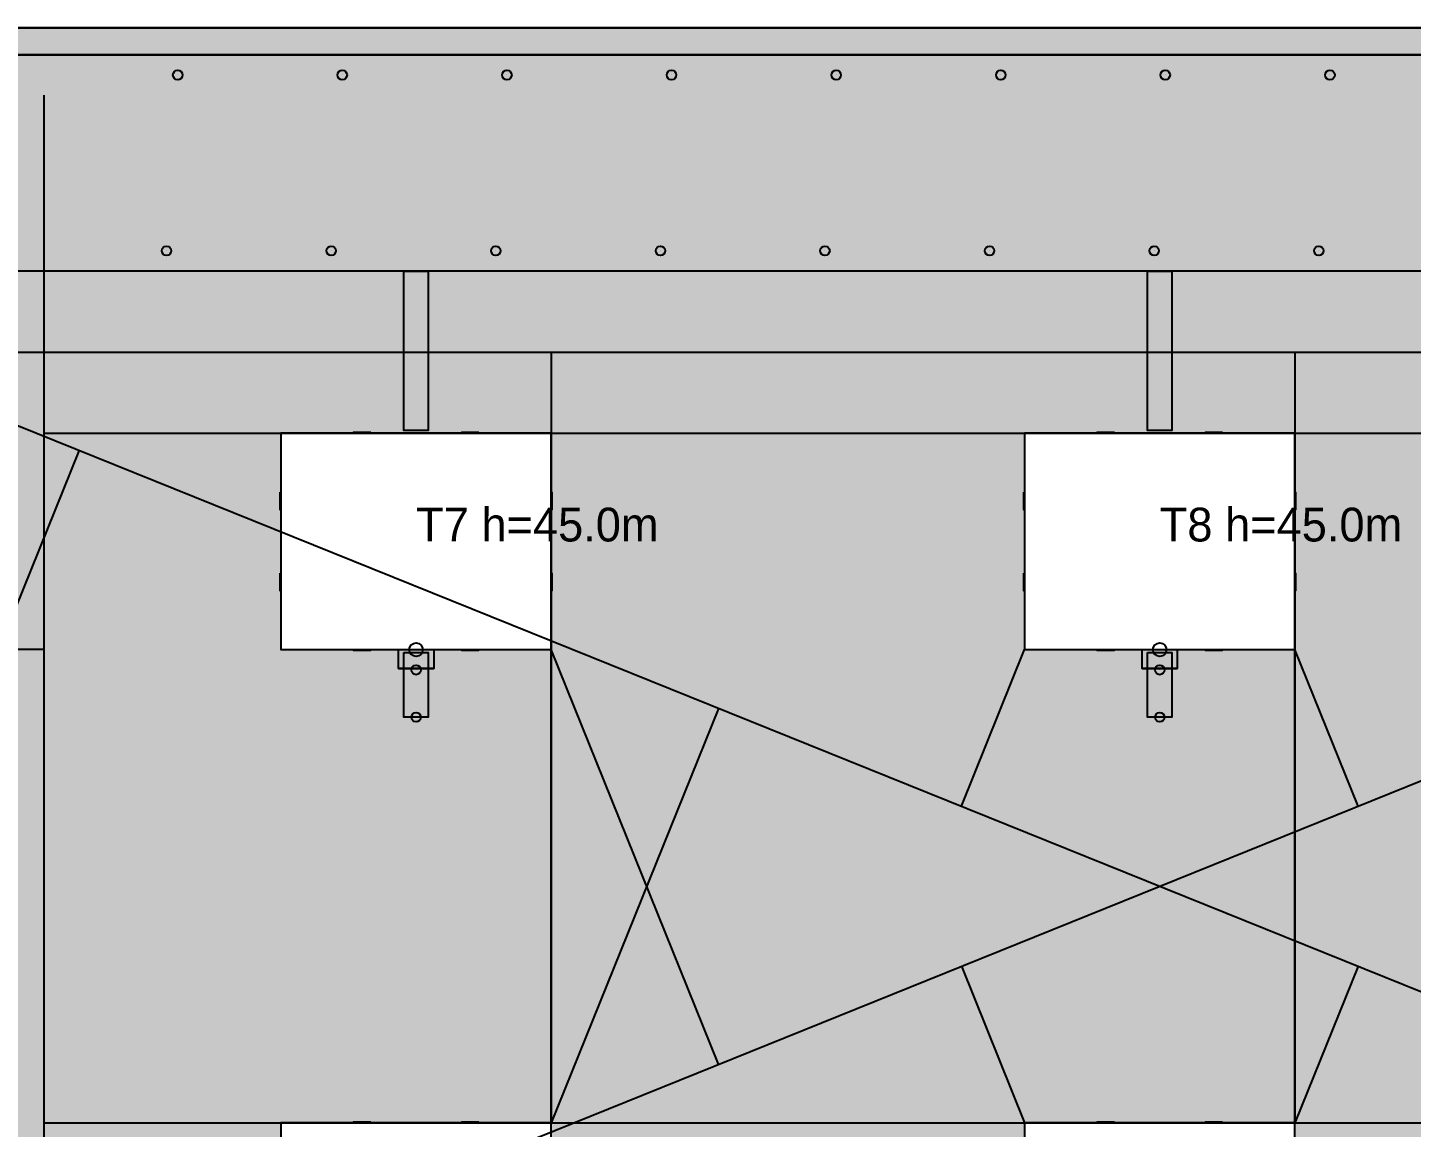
# Model space of a CAD drawing. Header units: metres. Extents: x 10 to 310, y 10 to 137.
# Drawn here: x 76.3 to 178.6, y 55.7 to 137 of the extents above; entities that cross this region are included whole.
import ezdxf

# ---------------------------------------------------------------- set-up
doc = ezdxf.new("R2010")
doc.units = ezdxf.units.M
for name, color, linetype in [('BUILDING_FOOTPRINT', 1, 'Continuous'), ('CANOPIES', 132, 'Continuous'), ('ENTRANCES', 132, 'Continuous'), ('GAS_PIPE', 2, 'Continuous'), ('GRASS', 84, 'Continuous'), ('HEATING_T1', 1, 'Continuous'), ('LABELS', 7, 'Continuous'), ('LAMPS', 2, 'Continuous'), ('PARKING', 253, 'Continuous'), ('PARKING_MARKINGS', 7, 'Continuous'), ('PATHS', 9, 'Continuous'), ('POWER_CABLE', 253, 'Continuous'), ('SEWER_K1', 30, 'Continuous'), ('TERRITORY_BOUNDARY', 8, 'Continuous'), ('WATER_SUPPLY_B1', 5, 'Continuous'), ('WINDOWS', 150, 'Continuous')]:
    doc.layers.add(name, color=color, linetype=linetype)

msp = doc.modelspace()

# ---------------------------------------------------------------- hatches: boundary and pattern name
at = {"layer": 'GRASS'}
h = msp.add_hatch(color=84, dxfattribs=at)
h.paths.add_polyline_path([(10, 10), (10, 137), (310, 137), (310, 10), (10, 10)])
h.paths.add_polyline_path([(64.1, 47.1), (64.1, 28), (25, 28), (25, 12), (295, 12), (295, 28), (255.9, 28), (255.9, 47.1), (259.8, 47.1), (259.8, 48.9), (254.1, 48.9), (254.1, 28), (200.9, 28), (200.9, 47.1), (204.8, 47.1), (204.8, 48.9), (199.1, 48.9), (199.1, 28), (145.9, 28), (145.9, 47.1), (149.8, 47.1), (149.8, 48.9), (144.1, 48.9), (144.1, 28), (90.9, 28), (90.9, 47.1), (94.8, 47.1), (94.8, 48.9), (89.1, 48.9), (89.1, 28), (65.9, 28), (65.9, 48.9), (60.2, 48.9), (60.2, 47.1), (64.1, 47.1)], flags=16)
h.paths.add_polyline_path([(60, 56), (40, 56), (40, 40), (60, 40), (60, 56)], flags=16)
h.paths.add_polyline_path([(115, 56), (95, 56), (95, 40), (115, 40), (115, 56)], flags=16)
h.paths.add_polyline_path([(49.1, 86), (50.9, 86), (50.9, 90.8), (49.1, 90.8), (49.1, 86)], flags=16)
h.paths.add_polyline_path([(104.1, 90.8), (104.1, 86), (105.9, 86), (105.9, 90.8), (104.1, 90.8)], flags=16)
h.paths.add_polyline_path([(60, 107), (40, 107), (40, 91), (60, 91), (60, 107)], flags=16)
h.paths.add_polyline_path([(115, 107), (95, 107), (95, 91), (115, 91), (115, 107)], flags=16)
h.paths.add_polyline_path([(170, 107), (150, 107), (150, 91), (170, 91), (170, 107)], flags=16)
h.paths.add_polyline_path([(50.9, 119), (104.1, 119), (104.1, 107.2), (105.9, 107.2), (105.9, 119), (159.1, 119), (159.1, 107.2), (160.9, 107.2), (160.9, 119), (214.1, 119), (214.1, 107.2), (215.9, 107.2), (215.9, 119), (269.1, 119), (269.1, 107.2), (270.9, 107.2), (270.9, 119), (295, 119), (295, 135), (25, 135), (25, 119), (49.1, 119), (49.1, 107.2), (50.9, 107.2), (50.9, 119)], flags=16)
h.paths.add_polyline_path([(170, 56), (150, 56), (150, 40), (170, 40), (170, 56)], flags=16)
h.paths.add_polyline_path([(225, 40), (225, 56), (205, 56), (205, 40), (225, 40)], flags=16)
h.paths.add_polyline_path([(280, 40), (280, 56), (260, 56), (260, 40), (280, 40)], flags=16)
h.paths.add_polyline_path([(159.1, 90.8), (159.1, 86), (160.9, 86), (160.9, 90.8), (159.1, 90.8)], flags=16)
h.paths.add_polyline_path([(214.1, 86), (215.9, 86), (215.9, 90.8), (214.1, 90.8), (214.1, 86)], flags=16)
h.paths.add_polyline_path([(269.1, 90.8), (269.1, 86), (270.9, 86), (270.9, 90.8), (269.1, 90.8)], flags=16)
h.paths.add_polyline_path([(225, 91), (225, 107), (205, 107), (205, 91), (225, 91)], flags=16)
h.paths.add_polyline_path([(280, 91), (280, 107), (260, 107), (260, 91), (280, 91)], flags=16)
at = {"layer": 'PARKING'}
msp.add_hatch(color=253, dxfattribs=at).paths.add_polyline_path([(25, 119), (25, 135), (295, 135), (295, 119), (25, 119)])
at = {"layer": 'PATHS'}
for points in [[(104.1, 119), (105.9, 119), (105.9, 107.2), (104.1, 107.2), (104.1, 119)], [(159.1, 119), (160.9, 119), (160.9, 107.2), (159.1, 107.2), (159.1, 119)], [(104.1, 90.8), (105.9, 90.8), (105.9, 86), (104.1, 86), (104.1, 90.8)], [(159.1, 90.8), (160.9, 90.8), (160.9, 86), (159.1, 86), (159.1, 90.8)]]:
    msp.add_hatch(color=9, dxfattribs=at).paths.add_polyline_path(points)

# ---------------------------------------------------------------- linework, layer by layer
at = {"layer": 'BUILDING_FOOTPRINT'}
for points in [[(115, 91), (115, 107), (95, 107), (95, 91), (115, 91)], [(170, 91), (170, 107), (150, 107), (150, 91), (170, 91)], [(115, 40), (115, 56), (95, 56), (95, 40), (115, 40)], [(170, 40), (170, 56), (150, 56), (150, 40), (170, 40)]]:
    msp.add_lwpolyline(points, close=True, dxfattribs=at)
at = {"layer": 'CANOPIES'}
for points in [[(103.7, 91, 2.7), (106.3, 91, 2.7), (106.3, 89.6, 2.7), (103.7, 89.6, 2.7)], [(158.7, 91, 2.7), (161.3, 91, 2.7), (161.3, 89.6, 2.7), (158.7, 89.6, 2.7)], [(106.3, 89.6, 2.7), (103.7, 89.6, 2.7), (103.7, 89.6, 2.45), (106.3, 89.6, 2.45)], [(161.3, 89.6, 2.7), (158.7, 89.6, 2.7), (158.7, 89.6, 2.45), (161.3, 89.6, 2.45)]]:
    msp.add_3dface(points, dxfattribs=at)
at = {"layer": 'ENTRANCES'}
for centre in [(105, 91, 0.05), (160, 91, 0.05)]:
    msp.add_circle(centre, 0.5, dxfattribs=at)
at = {"layer": 'GAS_PIPE', "color": 2}
msp.add_line((77.5, 15, 0.6), (77.5, 132, 0.6), dxfattribs=at)
for points in [[(77.5, 107, 0.6), (95, 107, 0.6), (95, 107, 44)], [(77.5, 107, 0.6), (150, 107, 0.6), (150, 107, 44)], [(77.5, 107, 0.6), (205, 107, 0.6), (205, 107, 44)], [(77.5, 107, 0.6), (260, 107, 0.6), (260, 107, 44)], [(77.5, 91, 0.6), (60, 91, 0.6), (60, 91, 44)], [(77.5, 56, 0.6), (95, 56, 0.6), (95, 56, 44)], [(77.5, 56, 0.6), (150, 56, 0.6), (150, 56, 44)], [(77.5, 56, 0.6), (205, 56, 0.6), (205, 56, 44)], [(77.5, 56, 0.6), (260, 56, 0.6), (260, 56, 44)]]:
    msp.add_polyline3d(points, dxfattribs=at)
at = {"layer": 'GRASS'}
msp.add_lwpolyline([(10, 10), (10, 137), (310, 137), (310, 10), (10, 10)], close=True, dxfattribs=at)
at = {"layer": 'HEATING_T1', "color": 1}
msp.add_line((15, 15, -1.3), (305, 132, -1.3), dxfattribs=at)
for points in [[(127.37, 60.34, -1.3), (115, 91, -1.3), (115, 91, -0.3)], [(174.67, 79.42, -1.3), (170, 91, -1.3), (170, 91, -0.3)], [(145.33, 67.58, -1.3), (150, 56, -1.3), (150, 56, -0.3)]]:
    msp.add_polyline3d(points, dxfattribs=at)
at = {"layer": 'LAMPS'}
for p, q in [((87.37, 133.5), (87.37, 133.5, 4)), ((99.54, 133.5), (99.54, 133.5, 4)), ((111.72, 133.5), (111.72, 133.5, 4)), ((123.89, 133.5), (123.89, 133.5, 4)), ((136.07, 133.5), (136.07, 133.5, 4)), ((148.24, 133.5), (148.24, 133.5, 4)), ((160.41, 133.5), (160.41, 133.5, 4)), ((172.59, 133.5), (172.59, 133.5, 4)), ((86.54, 120.5), (86.54, 120.5, 4)), ((98.72, 120.5), (98.72, 120.5, 4)), ((110.89, 120.5), (110.89, 120.5, 4)), ((123.07, 120.5), (123.07, 120.5, 4)), ((135.24, 120.5), (135.24, 120.5, 4)), ((147.41, 120.5), (147.41, 120.5, 4)), ((159.59, 120.5), (159.59, 120.5, 4)), ((171.76, 120.5), (171.76, 120.5, 4)), ((105, 89.5), (105, 89.5, 4)), ((160, 89.5), (160, 89.5, 4)), ((105, 86), (105, 86, 4)), ((160, 86), (160, 86, 4))]:
    msp.add_line(p, q, dxfattribs=at)
for centre in [(87.37, 133.5, 4), (99.54, 133.5, 4), (111.72, 133.5, 4), (123.89, 133.5, 4), (136.07, 133.5, 4), (148.24, 133.5, 4), (160.41, 133.5, 4), (172.59, 133.5, 4), (86.54, 120.5, 4), (98.72, 120.5, 4), (110.89, 120.5, 4), (123.07, 120.5, 4), (135.24, 120.5, 4), (147.41, 120.5, 4), (159.59, 120.5, 4), (171.76, 120.5, 4), (105, 89.5, 4), (160, 89.5, 4), (105, 86, 4), (160, 86, 4)]:
    msp.add_circle(centre, 0.35, dxfattribs=at)
at = {"layer": 'PARKING'}
msp.add_lwpolyline([(25, 119), (25, 135), (295, 135), (295, 119), (25, 119)], close=True, dxfattribs=at)
at = {"layer": 'PARKING_MARKINGS'}
for p, q in [((77.5, 135), (72, 135)), ((80, 135), (74.5, 135)), ((82.5, 135), (77, 135)), ((85, 135), (79.5, 135)), ((87.5, 135), (82, 135)), ((90, 135), (84.5, 135)), ((92.5, 135), (87, 135)), ((95, 135), (89.5, 135)), ((97.5, 135), (92, 135)), ((100, 135), (94.5, 135)), ((102.5, 135), (97, 135)), ((105, 135), (99.5, 135)), ((107.5, 135), (102, 135)), ((110, 135), (104.5, 135)), ((112.5, 135), (107, 135)), ((115, 135), (109.5, 135)), ((117.5, 135), (112, 135)), ((120, 135), (114.5, 135)), ((122.5, 135), (117, 135)), ((125, 135), (119.5, 135)), ((127.5, 135), (122, 135)), ((130, 135), (124.5, 135)), ((132.5, 135), (127, 135)), ((135, 135), (129.5, 135)), ((137.5, 135), (132, 135)), ((140, 135), (134.5, 135)), ((142.5, 135), (137, 135)), ((145, 135), (139.5, 135)), ((147.5, 135), (142, 135)), ((150, 135), (144.5, 135)), ((152.5, 135), (147, 135)), ((155, 135), (149.5, 135)), ((157.5, 135), (152, 135)), ((160, 135), (154.5, 135)), ((162.5, 135), (157, 135)), ((165, 135), (159.5, 135)), ((167.5, 135), (162, 135)), ((170, 135), (164.5, 135)), ((172.5, 135), (167, 135)), ((175, 135), (169.5, 135)), ((177.5, 135), (172, 135)), ((180, 135), (174.5, 135)), ((182.5, 135), (177, 135))]:
    msp.add_line(p, q, dxfattribs=at)
at = {"layer": 'PATHS'}
for points in [[(104.1, 119), (105.9, 119), (105.9, 107.2), (104.1, 107.2), (104.1, 119)], [(159.1, 119), (160.9, 119), (160.9, 107.2), (159.1, 107.2), (159.1, 119)], [(104.1, 90.8), (105.9, 90.8), (105.9, 86), (104.1, 86), (104.1, 90.8)], [(159.1, 90.8), (160.9, 90.8), (160.9, 86), (159.1, 86), (159.1, 90.8)]]:
    msp.add_lwpolyline(points, close=True, dxfattribs=at)
at = {"layer": 'POWER_CABLE', "color": 253}
msp.add_line((15, 132, -0.7), (305, 15, -0.7), dxfattribs=at)
for points in [[(80.07, 105.75, -0.7), (60, 56, -0.7), (60, 56, -0.3)], [(115, 91.66, -0.7), (115, 91.66, -0.7), (115, 91.66, -0.3)], [(145.33, 79.42, -0.7), (150, 91, -0.7), (150, 91, -0.3)], [(127.37, 86.66, -0.7), (115, 56, -0.7), (115, 56, -0.3)], [(174.67, 67.58, -0.7), (170, 56, -0.7), (170, 56, -0.3)]]:
    msp.add_polyline3d(points, dxfattribs=at)
at = {"layer": 'SEWER_K1', "color": 30}
msp.add_line((10, 113, -2.2), (310, 113, -2.2), dxfattribs=at)
for points in [[(115, 113, -2.2), (115, 56, -2.2), (115, 56, -0.3)], [(115, 113, -2.2), (115, 107, -2.2), (115, 107, -0.3)], [(170, 113, -2.2), (170, 56, -2.2), (170, 56, -0.3)], [(170, 113, -2.2), (170, 107, -2.2), (170, 107, -0.3)]]:
    msp.add_polyline3d(points, dxfattribs=at)
at = {"layer": 'TERRITORY_BOUNDARY'}
msp.add_lwpolyline([(310, 10), (310, 137), (10, 137), (10, 10), (310, 10)], close=True, dxfattribs=at)
at = {"layer": 'WATER_SUPPLY_B1', "color": 5}
for points in [[(115, 34, -1.6), (115, 91, -1.6), (115, 91, -0.3)], [(170, 34, -1.6), (170, 91, -1.6), (170, 91, -0.3)]]:
    msp.add_polyline3d(points, dxfattribs=at)
at = {"layer": 'WINDOWS'}
for points in [[(101.65, 107.05, 1), (100.35, 107.05, 1), (100.35, 107.05, 2.4), (101.65, 107.05, 2.4)], [(101.65, 107.05, 4), (100.35, 107.05, 4), (100.35, 107.05, 5.4), (101.65, 107.05, 5.4)], [(101.65, 107.05, 7), (100.35, 107.05, 7), (100.35, 107.05, 8.4), (101.65, 107.05, 8.4)], [(101.65, 107.05, 10), (100.35, 107.05, 10), (100.35, 107.05, 11.4), (101.65, 107.05, 11.4)], [(101.65, 107.05, 13), (100.35, 107.05, 13), (100.35, 107.05, 14.4), (101.65, 107.05, 14.4)], [(101.65, 107.05, 16), (100.35, 107.05, 16), (100.35, 107.05, 17.4), (101.65, 107.05, 17.4)], [(101.65, 107.05, 19), (100.35, 107.05, 19), (100.35, 107.05, 20.4), (101.65, 107.05, 20.4)], [(101.65, 107.05, 22), (100.35, 107.05, 22), (100.35, 107.05, 23.4), (101.65, 107.05, 23.4)], [(101.65, 107.05, 25), (100.35, 107.05, 25), (100.35, 107.05, 26.4), (101.65, 107.05, 26.4)], [(101.65, 107.05, 28), (100.35, 107.05, 28), (100.35, 107.05, 29.4), (101.65, 107.05, 29.4)], [(101.65, 107.05, 31), (100.35, 107.05, 31), (100.35, 107.05, 32.4), (101.65, 107.05, 32.4)], [(101.65, 107.05, 34), (100.35, 107.05, 34), (100.35, 107.05, 35.4), (101.65, 107.05, 35.4)], [(101.65, 107.05, 37), (100.35, 107.05, 37), (100.35, 107.05, 38.4), (101.65, 107.05, 38.4)], [(101.65, 107.05, 40), (100.35, 107.05, 40), (100.35, 107.05, 41.4), (101.65, 107.05, 41.4)], [(101.65, 107.05, 43), (100.35, 107.05, 43), (100.35, 107.05, 44.4), (101.65, 107.05, 44.4)], [(109.65, 107.05, 1), (108.35, 107.05, 1), (108.35, 107.05, 2.4), (109.65, 107.05, 2.4)], [(109.65, 107.05, 4), (108.35, 107.05, 4), (108.35, 107.05, 5.4), (109.65, 107.05, 5.4)], [(109.65, 107.05, 7), (108.35, 107.05, 7), (108.35, 107.05, 8.4), (109.65, 107.05, 8.4)], [(109.65, 107.05, 10), (108.35, 107.05, 10), (108.35, 107.05, 11.4), (109.65, 107.05, 11.4)], [(109.65, 107.05, 13), (108.35, 107.05, 13), (108.35, 107.05, 14.4), (109.65, 107.05, 14.4)], [(109.65, 107.05, 16), (108.35, 107.05, 16), (108.35, 107.05, 17.4), (109.65, 107.05, 17.4)], [(109.65, 107.05, 19), (108.35, 107.05, 19), (108.35, 107.05, 20.4), (109.65, 107.05, 20.4)], [(109.65, 107.05, 22), (108.35, 107.05, 22), (108.35, 107.05, 23.4), (109.65, 107.05, 23.4)], [(109.65, 107.05, 25), (108.35, 107.05, 25), (108.35, 107.05, 26.4), (109.65, 107.05, 26.4)], [(109.65, 107.05, 28), (108.35, 107.05, 28), (108.35, 107.05, 29.4), (109.65, 107.05, 29.4)], [(109.65, 107.05, 31), (108.35, 107.05, 31), (108.35, 107.05, 32.4), (109.65, 107.05, 32.4)], [(109.65, 107.05, 34), (108.35, 107.05, 34), (108.35, 107.05, 35.4), (109.65, 107.05, 35.4)], [(109.65, 107.05, 37), (108.35, 107.05, 37), (108.35, 107.05, 38.4), (109.65, 107.05, 38.4)], [(109.65, 107.05, 40), (108.35, 107.05, 40), (108.35, 107.05, 41.4), (109.65, 107.05, 41.4)], [(109.65, 107.05, 43), (108.35, 107.05, 43), (108.35, 107.05, 44.4), (109.65, 107.05, 44.4)], [(156.65, 107.05, 1), (155.35, 107.05, 1), (155.35, 107.05, 2.4), (156.65, 107.05, 2.4)], [(156.65, 107.05, 4), (155.35, 107.05, 4), (155.35, 107.05, 5.4), (156.65, 107.05, 5.4)], [(156.65, 107.05, 7), (155.35, 107.05, 7), (155.35, 107.05, 8.4), (156.65, 107.05, 8.4)], [(156.65, 107.05, 10), (155.35, 107.05, 10), (155.35, 107.05, 11.4), (156.65, 107.05, 11.4)], [(156.65, 107.05, 13), (155.35, 107.05, 13), (155.35, 107.05, 14.4), (156.65, 107.05, 14.4)], [(156.65, 107.05, 16), (155.35, 107.05, 16), (155.35, 107.05, 17.4), (156.65, 107.05, 17.4)], [(156.65, 107.05, 19), (155.35, 107.05, 19), (155.35, 107.05, 20.4), (156.65, 107.05, 20.4)], [(156.65, 107.05, 22), (155.35, 107.05, 22), (155.35, 107.05, 23.4), (156.65, 107.05, 23.4)], [(156.65, 107.05, 25), (155.35, 107.05, 25), (155.35, 107.05, 26.4), (156.65, 107.05, 26.4)], [(156.65, 107.05, 28), (155.35, 107.05, 28), (155.35, 107.05, 29.4), (156.65, 107.05, 29.4)], [(156.65, 107.05, 31), (155.35, 107.05, 31), (155.35, 107.05, 32.4), (156.65, 107.05, 32.4)], [(156.65, 107.05, 34), (155.35, 107.05, 34), (155.35, 107.05, 35.4), (156.65, 107.05, 35.4)], [(156.65, 107.05, 37), (155.35, 107.05, 37), (155.35, 107.05, 38.4), (156.65, 107.05, 38.4)], [(156.65, 107.05, 40), (155.35, 107.05, 40), (155.35, 107.05, 41.4), (156.65, 107.05, 41.4)], [(156.65, 107.05, 43), (155.35, 107.05, 43), (155.35, 107.05, 44.4), (156.65, 107.05, 44.4)], [(164.65, 107.05, 1), (163.35, 107.05, 1), (163.35, 107.05, 2.4), (164.65, 107.05, 2.4)], [(164.65, 107.05, 4), (163.35, 107.05, 4), (163.35, 107.05, 5.4), (164.65, 107.05, 5.4)], [(164.65, 107.05, 7), (163.35, 107.05, 7), (163.35, 107.05, 8.4), (164.65, 107.05, 8.4)], [(164.65, 107.05, 10), (163.35, 107.05, 10), (163.35, 107.05, 11.4), (164.65, 107.05, 11.4)], [(164.65, 107.05, 13), (163.35, 107.05, 13), (163.35, 107.05, 14.4), (164.65, 107.05, 14.4)], [(164.65, 107.05, 16), (163.35, 107.05, 16), (163.35, 107.05, 17.4), (164.65, 107.05, 17.4)], [(164.65, 107.05, 19), (163.35, 107.05, 19), (163.35, 107.05, 20.4), (164.65, 107.05, 20.4)], [(164.65, 107.05, 22), (163.35, 107.05, 22), (163.35, 107.05, 23.4), (164.65, 107.05, 23.4)], [(164.65, 107.05, 25), (163.35, 107.05, 25), (163.35, 107.05, 26.4), (164.65, 107.05, 26.4)], [(164.65, 107.05, 28), (163.35, 107.05, 28), (163.35, 107.05, 29.4), (164.65, 107.05, 29.4)], [(164.65, 107.05, 31), (163.35, 107.05, 31), (163.35, 107.05, 32.4), (164.65, 107.05, 32.4)], [(164.65, 107.05, 34), (163.35, 107.05, 34), (163.35, 107.05, 35.4), (164.65, 107.05, 35.4)], [(164.65, 107.05, 37), (163.35, 107.05, 37), (163.35, 107.05, 38.4), (164.65, 107.05, 38.4)], [(164.65, 107.05, 40), (163.35, 107.05, 40), (163.35, 107.05, 41.4), (164.65, 107.05, 41.4)], [(164.65, 107.05, 43), (163.35, 107.05, 43), (163.35, 107.05, 44.4), (164.65, 107.05, 44.4)], [(94.95, 102.65, 1), (94.95, 101.35, 1), (94.95, 101.35, 2.4), (94.95, 102.65, 2.4)], [(94.95, 102.65, 4), (94.95, 101.35, 4), (94.95, 101.35, 5.4), (94.95, 102.65, 5.4)], [(94.95, 102.65, 7), (94.95, 101.35, 7), (94.95, 101.35, 8.4), (94.95, 102.65, 8.4)], [(94.95, 102.65, 10), (94.95, 101.35, 10), (94.95, 101.35, 11.4), (94.95, 102.65, 11.4)], [(94.95, 102.65, 13), (94.95, 101.35, 13), (94.95, 101.35, 14.4), (94.95, 102.65, 14.4)], [(94.95, 102.65, 16), (94.95, 101.35, 16), (94.95, 101.35, 17.4), (94.95, 102.65, 17.4)], [(94.95, 102.65, 19), (94.95, 101.35, 19), (94.95, 101.35, 20.4), (94.95, 102.65, 20.4)], [(94.95, 102.65, 22), (94.95, 101.35, 22), (94.95, 101.35, 23.4), (94.95, 102.65, 23.4)], [(94.95, 102.65, 25), (94.95, 101.35, 25), (94.95, 101.35, 26.4), (94.95, 102.65, 26.4)], [(94.95, 102.65, 28), (94.95, 101.35, 28), (94.95, 101.35, 29.4), (94.95, 102.65, 29.4)], [(94.95, 102.65, 31), (94.95, 101.35, 31), (94.95, 101.35, 32.4), (94.95, 102.65, 32.4)], [(94.95, 102.65, 34), (94.95, 101.35, 34), (94.95, 101.35, 35.4), (94.95, 102.65, 35.4)], [(94.95, 102.65, 37), (94.95, 101.35, 37), (94.95, 101.35, 38.4), (94.95, 102.65, 38.4)], [(94.95, 102.65, 40), (94.95, 101.35, 40), (94.95, 101.35, 41.4), (94.95, 102.65, 41.4)], [(94.95, 102.65, 43), (94.95, 101.35, 43), (94.95, 101.35, 44.4), (94.95, 102.65, 44.4)], [(115.05, 101.35, 1), (115.05, 102.65, 1), (115.05, 102.65, 2.4), (115.05, 101.35, 2.4)], [(115.05, 101.35, 4), (115.05, 102.65, 4), (115.05, 102.65, 5.4), (115.05, 101.35, 5.4)], [(115.05, 101.35, 7), (115.05, 102.65, 7), (115.05, 102.65, 8.4), (115.05, 101.35, 8.4)], [(115.05, 101.35, 10), (115.05, 102.65, 10), (115.05, 102.65, 11.4), (115.05, 101.35, 11.4)], [(115.05, 101.35, 13), (115.05, 102.65, 13), (115.05, 102.65, 14.4), (115.05, 101.35, 14.4)], [(115.05, 101.35, 16), (115.05, 102.65, 16), (115.05, 102.65, 17.4), (115.05, 101.35, 17.4)], [(115.05, 101.35, 19), (115.05, 102.65, 19), (115.05, 102.65, 20.4), (115.05, 101.35, 20.4)], [(115.05, 101.35, 22), (115.05, 102.65, 22), (115.05, 102.65, 23.4), (115.05, 101.35, 23.4)], [(115.05, 101.35, 25), (115.05, 102.65, 25), (115.05, 102.65, 26.4), (115.05, 101.35, 26.4)], [(115.05, 101.35, 28), (115.05, 102.65, 28), (115.05, 102.65, 29.4), (115.05, 101.35, 29.4)], [(115.05, 101.35, 31), (115.05, 102.65, 31), (115.05, 102.65, 32.4), (115.05, 101.35, 32.4)], [(115.05, 101.35, 34), (115.05, 102.65, 34), (115.05, 102.65, 35.4), (115.05, 101.35, 35.4)], [(115.05, 101.35, 37), (115.05, 102.65, 37), (115.05, 102.65, 38.4), (115.05, 101.35, 38.4)], [(115.05, 101.35, 40), (115.05, 102.65, 40), (115.05, 102.65, 41.4), (115.05, 101.35, 41.4)], [(115.05, 101.35, 43), (115.05, 102.65, 43), (115.05, 102.65, 44.4), (115.05, 101.35, 44.4)], [(149.95, 102.65, 1), (149.95, 101.35, 1), (149.95, 101.35, 2.4), (149.95, 102.65, 2.4)], [(149.95, 102.65, 4), (149.95, 101.35, 4), (149.95, 101.35, 5.4), (149.95, 102.65, 5.4)], [(149.95, 102.65, 7), (149.95, 101.35, 7), (149.95, 101.35, 8.4), (149.95, 102.65, 8.4)], [(149.95, 102.65, 10), (149.95, 101.35, 10), (149.95, 101.35, 11.4), (149.95, 102.65, 11.4)], [(149.95, 102.65, 13), (149.95, 101.35, 13), (149.95, 101.35, 14.4), (149.95, 102.65, 14.4)], [(149.95, 102.65, 16), (149.95, 101.35, 16), (149.95, 101.35, 17.4), (149.95, 102.65, 17.4)], [(149.95, 102.65, 19), (149.95, 101.35, 19), (149.95, 101.35, 20.4), (149.95, 102.65, 20.4)], [(149.95, 102.65, 22), (149.95, 101.35, 22), (149.95, 101.35, 23.4), (149.95, 102.65, 23.4)], [(149.95, 102.65, 25), (149.95, 101.35, 25), (149.95, 101.35, 26.4), (149.95, 102.65, 26.4)], [(149.95, 102.65, 28), (149.95, 101.35, 28), (149.95, 101.35, 29.4), (149.95, 102.65, 29.4)], [(149.95, 102.65, 31), (149.95, 101.35, 31), (149.95, 101.35, 32.4), (149.95, 102.65, 32.4)], [(149.95, 102.65, 34), (149.95, 101.35, 34), (149.95, 101.35, 35.4), (149.95, 102.65, 35.4)], [(149.95, 102.65, 37), (149.95, 101.35, 37), (149.95, 101.35, 38.4), (149.95, 102.65, 38.4)], [(149.95, 102.65, 40), (149.95, 101.35, 40), (149.95, 101.35, 41.4), (149.95, 102.65, 41.4)], [(149.95, 102.65, 43), (149.95, 101.35, 43), (149.95, 101.35, 44.4), (149.95, 102.65, 44.4)], [(170.05, 101.35, 1), (170.05, 102.65, 1), (170.05, 102.65, 2.4), (170.05, 101.35, 2.4)], [(170.05, 101.35, 4), (170.05, 102.65, 4), (170.05, 102.65, 5.4), (170.05, 101.35, 5.4)], [(170.05, 101.35, 7), (170.05, 102.65, 7), (170.05, 102.65, 8.4), (170.05, 101.35, 8.4)], [(170.05, 101.35, 10), (170.05, 102.65, 10), (170.05, 102.65, 11.4), (170.05, 101.35, 11.4)], [(170.05, 101.35, 13), (170.05, 102.65, 13), (170.05, 102.65, 14.4), (170.05, 101.35, 14.4)], [(170.05, 101.35, 16), (170.05, 102.65, 16), (170.05, 102.65, 17.4), (170.05, 101.35, 17.4)], [(170.05, 101.35, 19), (170.05, 102.65, 19), (170.05, 102.65, 20.4), (170.05, 101.35, 20.4)], [(170.05, 101.35, 22), (170.05, 102.65, 22), (170.05, 102.65, 23.4), (170.05, 101.35, 23.4)], [(170.05, 101.35, 25), (170.05, 102.65, 25), (170.05, 102.65, 26.4), (170.05, 101.35, 26.4)], [(170.05, 101.35, 28), (170.05, 102.65, 28), (170.05, 102.65, 29.4), (170.05, 101.35, 29.4)], [(170.05, 101.35, 31), (170.05, 102.65, 31), (170.05, 102.65, 32.4), (170.05, 101.35, 32.4)], [(170.05, 101.35, 34), (170.05, 102.65, 34), (170.05, 102.65, 35.4), (170.05, 101.35, 35.4)], [(170.05, 101.35, 37), (170.05, 102.65, 37), (170.05, 102.65, 38.4), (170.05, 101.35, 38.4)], [(170.05, 101.35, 40), (170.05, 102.65, 40), (170.05, 102.65, 41.4), (170.05, 101.35, 41.4)], [(170.05, 101.35, 43), (170.05, 102.65, 43), (170.05, 102.65, 44.4), (170.05, 101.35, 44.4)], [(94.95, 96.65, 1), (94.95, 95.35, 1), (94.95, 95.35, 2.4), (94.95, 96.65, 2.4)], [(94.95, 96.65, 4), (94.95, 95.35, 4), (94.95, 95.35, 5.4), (94.95, 96.65, 5.4)], [(94.95, 96.65, 7), (94.95, 95.35, 7), (94.95, 95.35, 8.4), (94.95, 96.65, 8.4)], [(94.95, 96.65, 10), (94.95, 95.35, 10), (94.95, 95.35, 11.4), (94.95, 96.65, 11.4)], [(94.95, 96.65, 13), (94.95, 95.35, 13), (94.95, 95.35, 14.4), (94.95, 96.65, 14.4)], [(94.95, 96.65, 16), (94.95, 95.35, 16), (94.95, 95.35, 17.4), (94.95, 96.65, 17.4)], [(94.95, 96.65, 19), (94.95, 95.35, 19), (94.95, 95.35, 20.4), (94.95, 96.65, 20.4)], [(94.95, 96.65, 22), (94.95, 95.35, 22), (94.95, 95.35, 23.4), (94.95, 96.65, 23.4)], [(94.95, 96.65, 25), (94.95, 95.35, 25), (94.95, 95.35, 26.4), (94.95, 96.65, 26.4)], [(94.95, 96.65, 28), (94.95, 95.35, 28), (94.95, 95.35, 29.4), (94.95, 96.65, 29.4)], [(94.95, 96.65, 31), (94.95, 95.35, 31), (94.95, 95.35, 32.4), (94.95, 96.65, 32.4)], [(94.95, 96.65, 34), (94.95, 95.35, 34), (94.95, 95.35, 35.4), (94.95, 96.65, 35.4)], [(94.95, 96.65, 37), (94.95, 95.35, 37), (94.95, 95.35, 38.4), (94.95, 96.65, 38.4)], [(94.95, 96.65, 40), (94.95, 95.35, 40), (94.95, 95.35, 41.4), (94.95, 96.65, 41.4)], [(94.95, 96.65, 43), (94.95, 95.35, 43), (94.95, 95.35, 44.4), (94.95, 96.65, 44.4)], [(115.05, 95.35, 1), (115.05, 96.65, 1), (115.05, 96.65, 2.4), (115.05, 95.35, 2.4)], [(115.05, 95.35, 4), (115.05, 96.65, 4), (115.05, 96.65, 5.4), (115.05, 95.35, 5.4)], [(115.05, 95.35, 7), (115.05, 96.65, 7), (115.05, 96.65, 8.4), (115.05, 95.35, 8.4)], [(115.05, 95.35, 10), (115.05, 96.65, 10), (115.05, 96.65, 11.4), (115.05, 95.35, 11.4)], [(115.05, 95.35, 13), (115.05, 96.65, 13), (115.05, 96.65, 14.4), (115.05, 95.35, 14.4)], [(115.05, 95.35, 16), (115.05, 96.65, 16), (115.05, 96.65, 17.4), (115.05, 95.35, 17.4)], [(115.05, 95.35, 19), (115.05, 96.65, 19), (115.05, 96.65, 20.4), (115.05, 95.35, 20.4)], [(115.05, 95.35, 22), (115.05, 96.65, 22), (115.05, 96.65, 23.4), (115.05, 95.35, 23.4)], [(115.05, 95.35, 25), (115.05, 96.65, 25), (115.05, 96.65, 26.4), (115.05, 95.35, 26.4)], [(115.05, 95.35, 28), (115.05, 96.65, 28), (115.05, 96.65, 29.4), (115.05, 95.35, 29.4)], [(115.05, 95.35, 31), (115.05, 96.65, 31), (115.05, 96.65, 32.4), (115.05, 95.35, 32.4)], [(115.05, 95.35, 34), (115.05, 96.65, 34), (115.05, 96.65, 35.4), (115.05, 95.35, 35.4)], [(115.05, 95.35, 37), (115.05, 96.65, 37), (115.05, 96.65, 38.4), (115.05, 95.35, 38.4)], [(115.05, 95.35, 40), (115.05, 96.65, 40), (115.05, 96.65, 41.4), (115.05, 95.35, 41.4)], [(115.05, 95.35, 43), (115.05, 96.65, 43), (115.05, 96.65, 44.4), (115.05, 95.35, 44.4)], [(149.95, 96.65, 1), (149.95, 95.35, 1), (149.95, 95.35, 2.4), (149.95, 96.65, 2.4)], [(149.95, 96.65, 4), (149.95, 95.35, 4), (149.95, 95.35, 5.4), (149.95, 96.65, 5.4)], [(149.95, 96.65, 7), (149.95, 95.35, 7), (149.95, 95.35, 8.4), (149.95, 96.65, 8.4)], [(149.95, 96.65, 10), (149.95, 95.35, 10), (149.95, 95.35, 11.4), (149.95, 96.65, 11.4)], [(149.95, 96.65, 13), (149.95, 95.35, 13), (149.95, 95.35, 14.4), (149.95, 96.65, 14.4)], [(149.95, 96.65, 16), (149.95, 95.35, 16), (149.95, 95.35, 17.4), (149.95, 96.65, 17.4)], [(149.95, 96.65, 19), (149.95, 95.35, 19), (149.95, 95.35, 20.4), (149.95, 96.65, 20.4)], [(149.95, 96.65, 22), (149.95, 95.35, 22), (149.95, 95.35, 23.4), (149.95, 96.65, 23.4)], [(149.95, 96.65, 25), (149.95, 95.35, 25), (149.95, 95.35, 26.4), (149.95, 96.65, 26.4)], [(149.95, 96.65, 28), (149.95, 95.35, 28), (149.95, 95.35, 29.4), (149.95, 96.65, 29.4)], [(149.95, 96.65, 31), (149.95, 95.35, 31), (149.95, 95.35, 32.4), (149.95, 96.65, 32.4)], [(149.95, 96.65, 34), (149.95, 95.35, 34), (149.95, 95.35, 35.4), (149.95, 96.65, 35.4)], [(149.95, 96.65, 37), (149.95, 95.35, 37), (149.95, 95.35, 38.4), (149.95, 96.65, 38.4)], [(149.95, 96.65, 40), (149.95, 95.35, 40), (149.95, 95.35, 41.4), (149.95, 96.65, 41.4)], [(149.95, 96.65, 43), (149.95, 95.35, 43), (149.95, 95.35, 44.4), (149.95, 96.65, 44.4)], [(170.05, 95.35, 1), (170.05, 96.65, 1), (170.05, 96.65, 2.4), (170.05, 95.35, 2.4)], [(170.05, 95.35, 4), (170.05, 96.65, 4), (170.05, 96.65, 5.4), (170.05, 95.35, 5.4)], [(170.05, 95.35, 7), (170.05, 96.65, 7), (170.05, 96.65, 8.4), (170.05, 95.35, 8.4)], [(170.05, 95.35, 10), (170.05, 96.65, 10), (170.05, 96.65, 11.4), (170.05, 95.35, 11.4)], [(170.05, 95.35, 13), (170.05, 96.65, 13), (170.05, 96.65, 14.4), (170.05, 95.35, 14.4)], [(170.05, 95.35, 16), (170.05, 96.65, 16), (170.05, 96.65, 17.4), (170.05, 95.35, 17.4)], [(170.05, 95.35, 19), (170.05, 96.65, 19), (170.05, 96.65, 20.4), (170.05, 95.35, 20.4)], [(170.05, 95.35, 22), (170.05, 96.65, 22), (170.05, 96.65, 23.4), (170.05, 95.35, 23.4)], [(170.05, 95.35, 25), (170.05, 96.65, 25), (170.05, 96.65, 26.4), (170.05, 95.35, 26.4)], [(170.05, 95.35, 28), (170.05, 96.65, 28), (170.05, 96.65, 29.4), (170.05, 95.35, 29.4)], [(170.05, 95.35, 31), (170.05, 96.65, 31), (170.05, 96.65, 32.4), (170.05, 95.35, 32.4)], [(170.05, 95.35, 34), (170.05, 96.65, 34), (170.05, 96.65, 35.4), (170.05, 95.35, 35.4)], [(170.05, 95.35, 37), (170.05, 96.65, 37), (170.05, 96.65, 38.4), (170.05, 95.35, 38.4)], [(170.05, 95.35, 40), (170.05, 96.65, 40), (170.05, 96.65, 41.4), (170.05, 95.35, 41.4)], [(170.05, 95.35, 43), (170.05, 96.65, 43), (170.05, 96.65, 44.4), (170.05, 95.35, 44.4)], [(100.35, 90.95, 1), (101.65, 90.95, 1), (101.65, 90.95, 2.4), (100.35, 90.95, 2.4)], [(100.35, 90.95, 4), (101.65, 90.95, 4), (101.65, 90.95, 5.4), (100.35, 90.95, 5.4)], [(100.35, 90.95, 7), (101.65, 90.95, 7), (101.65, 90.95, 8.4), (100.35, 90.95, 8.4)], [(100.35, 90.95, 10), (101.65, 90.95, 10), (101.65, 90.95, 11.4), (100.35, 90.95, 11.4)], [(100.35, 90.95, 13), (101.65, 90.95, 13), (101.65, 90.95, 14.4), (100.35, 90.95, 14.4)], [(100.35, 90.95, 16), (101.65, 90.95, 16), (101.65, 90.95, 17.4), (100.35, 90.95, 17.4)], [(100.35, 90.95, 19), (101.65, 90.95, 19), (101.65, 90.95, 20.4), (100.35, 90.95, 20.4)], [(100.35, 90.95, 22), (101.65, 90.95, 22), (101.65, 90.95, 23.4), (100.35, 90.95, 23.4)], [(100.35, 90.95, 25), (101.65, 90.95, 25), (101.65, 90.95, 26.4), (100.35, 90.95, 26.4)], [(100.35, 90.95, 28), (101.65, 90.95, 28), (101.65, 90.95, 29.4), (100.35, 90.95, 29.4)], [(100.35, 90.95, 31), (101.65, 90.95, 31), (101.65, 90.95, 32.4), (100.35, 90.95, 32.4)], [(100.35, 90.95, 34), (101.65, 90.95, 34), (101.65, 90.95, 35.4), (100.35, 90.95, 35.4)], [(100.35, 90.95, 37), (101.65, 90.95, 37), (101.65, 90.95, 38.4), (100.35, 90.95, 38.4)], [(100.35, 90.95, 40), (101.65, 90.95, 40), (101.65, 90.95, 41.4), (100.35, 90.95, 41.4)], [(100.35, 90.95, 43), (101.65, 90.95, 43), (101.65, 90.95, 44.4), (100.35, 90.95, 44.4)], [(108.35, 90.95, 1), (109.65, 90.95, 1), (109.65, 90.95, 2.4), (108.35, 90.95, 2.4)], [(108.35, 90.95, 4), (109.65, 90.95, 4), (109.65, 90.95, 5.4), (108.35, 90.95, 5.4)], [(108.35, 90.95, 7), (109.65, 90.95, 7), (109.65, 90.95, 8.4), (108.35, 90.95, 8.4)], [(108.35, 90.95, 10), (109.65, 90.95, 10), (109.65, 90.95, 11.4), (108.35, 90.95, 11.4)], [(108.35, 90.95, 13), (109.65, 90.95, 13), (109.65, 90.95, 14.4), (108.35, 90.95, 14.4)], [(108.35, 90.95, 16), (109.65, 90.95, 16), (109.65, 90.95, 17.4), (108.35, 90.95, 17.4)], [(108.35, 90.95, 19), (109.65, 90.95, 19), (109.65, 90.95, 20.4), (108.35, 90.95, 20.4)], [(108.35, 90.95, 22), (109.65, 90.95, 22), (109.65, 90.95, 23.4), (108.35, 90.95, 23.4)], [(108.35, 90.95, 25), (109.65, 90.95, 25), (109.65, 90.95, 26.4), (108.35, 90.95, 26.4)], [(108.35, 90.95, 28), (109.65, 90.95, 28), (109.65, 90.95, 29.4), (108.35, 90.95, 29.4)], [(108.35, 90.95, 31), (109.65, 90.95, 31), (109.65, 90.95, 32.4), (108.35, 90.95, 32.4)], [(108.35, 90.95, 34), (109.65, 90.95, 34), (109.65, 90.95, 35.4), (108.35, 90.95, 35.4)], [(108.35, 90.95, 37), (109.65, 90.95, 37), (109.65, 90.95, 38.4), (108.35, 90.95, 38.4)], [(108.35, 90.95, 40), (109.65, 90.95, 40), (109.65, 90.95, 41.4), (108.35, 90.95, 41.4)], [(108.35, 90.95, 43), (109.65, 90.95, 43), (109.65, 90.95, 44.4), (108.35, 90.95, 44.4)], [(155.35, 90.95, 1), (156.65, 90.95, 1), (156.65, 90.95, 2.4), (155.35, 90.95, 2.4)], [(155.35, 90.95, 4), (156.65, 90.95, 4), (156.65, 90.95, 5.4), (155.35, 90.95, 5.4)], [(155.35, 90.95, 7), (156.65, 90.95, 7), (156.65, 90.95, 8.4), (155.35, 90.95, 8.4)], [(155.35, 90.95, 10), (156.65, 90.95, 10), (156.65, 90.95, 11.4), (155.35, 90.95, 11.4)], [(155.35, 90.95, 13), (156.65, 90.95, 13), (156.65, 90.95, 14.4), (155.35, 90.95, 14.4)], [(155.35, 90.95, 16), (156.65, 90.95, 16), (156.65, 90.95, 17.4), (155.35, 90.95, 17.4)], [(155.35, 90.95, 19), (156.65, 90.95, 19), (156.65, 90.95, 20.4), (155.35, 90.95, 20.4)], [(155.35, 90.95, 22), (156.65, 90.95, 22), (156.65, 90.95, 23.4), (155.35, 90.95, 23.4)], [(155.35, 90.95, 25), (156.65, 90.95, 25), (156.65, 90.95, 26.4), (155.35, 90.95, 26.4)], [(155.35, 90.95, 28), (156.65, 90.95, 28), (156.65, 90.95, 29.4), (155.35, 90.95, 29.4)], [(155.35, 90.95, 31), (156.65, 90.95, 31), (156.65, 90.95, 32.4), (155.35, 90.95, 32.4)], [(155.35, 90.95, 34), (156.65, 90.95, 34), (156.65, 90.95, 35.4), (155.35, 90.95, 35.4)], [(155.35, 90.95, 37), (156.65, 90.95, 37), (156.65, 90.95, 38.4), (155.35, 90.95, 38.4)], [(155.35, 90.95, 40), (156.65, 90.95, 40), (156.65, 90.95, 41.4), (155.35, 90.95, 41.4)], [(155.35, 90.95, 43), (156.65, 90.95, 43), (156.65, 90.95, 44.4), (155.35, 90.95, 44.4)], [(163.35, 90.95, 1), (164.65, 90.95, 1), (164.65, 90.95, 2.4), (163.35, 90.95, 2.4)], [(163.35, 90.95, 4), (164.65, 90.95, 4), (164.65, 90.95, 5.4), (163.35, 90.95, 5.4)], [(163.35, 90.95, 7), (164.65, 90.95, 7), (164.65, 90.95, 8.4), (163.35, 90.95, 8.4)], [(163.35, 90.95, 10), (164.65, 90.95, 10), (164.65, 90.95, 11.4), (163.35, 90.95, 11.4)], [(163.35, 90.95, 13), (164.65, 90.95, 13), (164.65, 90.95, 14.4), (163.35, 90.95, 14.4)], [(163.35, 90.95, 16), (164.65, 90.95, 16), (164.65, 90.95, 17.4), (163.35, 90.95, 17.4)], [(163.35, 90.95, 19), (164.65, 90.95, 19), (164.65, 90.95, 20.4), (163.35, 90.95, 20.4)], [(163.35, 90.95, 22), (164.65, 90.95, 22), (164.65, 90.95, 23.4), (163.35, 90.95, 23.4)], [(163.35, 90.95, 25), (164.65, 90.95, 25), (164.65, 90.95, 26.4), (163.35, 90.95, 26.4)], [(163.35, 90.95, 28), (164.65, 90.95, 28), (164.65, 90.95, 29.4), (163.35, 90.95, 29.4)], [(163.35, 90.95, 31), (164.65, 90.95, 31), (164.65, 90.95, 32.4), (163.35, 90.95, 32.4)], [(163.35, 90.95, 34), (164.65, 90.95, 34), (164.65, 90.95, 35.4), (163.35, 90.95, 35.4)], [(163.35, 90.95, 37), (164.65, 90.95, 37), (164.65, 90.95, 38.4), (163.35, 90.95, 38.4)], [(163.35, 90.95, 40), (164.65, 90.95, 40), (164.65, 90.95, 41.4), (163.35, 90.95, 41.4)], [(163.35, 90.95, 43), (164.65, 90.95, 43), (164.65, 90.95, 44.4), (163.35, 90.95, 44.4)], [(101.65, 56.05, 1), (100.35, 56.05, 1), (100.35, 56.05, 2.4), (101.65, 56.05, 2.4)], [(101.65, 56.05, 4), (100.35, 56.05, 4), (100.35, 56.05, 5.4), (101.65, 56.05, 5.4)], [(101.65, 56.05, 7), (100.35, 56.05, 7), (100.35, 56.05, 8.4), (101.65, 56.05, 8.4)], [(101.65, 56.05, 10), (100.35, 56.05, 10), (100.35, 56.05, 11.4), (101.65, 56.05, 11.4)], [(101.65, 56.05, 13), (100.35, 56.05, 13), (100.35, 56.05, 14.4), (101.65, 56.05, 14.4)], [(101.65, 56.05, 16), (100.35, 56.05, 16), (100.35, 56.05, 17.4), (101.65, 56.05, 17.4)], [(101.65, 56.05, 19), (100.35, 56.05, 19), (100.35, 56.05, 20.4), (101.65, 56.05, 20.4)], [(101.65, 56.05, 22), (100.35, 56.05, 22), (100.35, 56.05, 23.4), (101.65, 56.05, 23.4)], [(101.65, 56.05, 25), (100.35, 56.05, 25), (100.35, 56.05, 26.4), (101.65, 56.05, 26.4)], [(101.65, 56.05, 28), (100.35, 56.05, 28), (100.35, 56.05, 29.4), (101.65, 56.05, 29.4)], [(101.65, 56.05, 31), (100.35, 56.05, 31), (100.35, 56.05, 32.4), (101.65, 56.05, 32.4)], [(101.65, 56.05, 34), (100.35, 56.05, 34), (100.35, 56.05, 35.4), (101.65, 56.05, 35.4)], [(101.65, 56.05, 37), (100.35, 56.05, 37), (100.35, 56.05, 38.4), (101.65, 56.05, 38.4)], [(101.65, 56.05, 40), (100.35, 56.05, 40), (100.35, 56.05, 41.4), (101.65, 56.05, 41.4)], [(101.65, 56.05, 43), (100.35, 56.05, 43), (100.35, 56.05, 44.4), (101.65, 56.05, 44.4)], [(109.65, 56.05, 1), (108.35, 56.05, 1), (108.35, 56.05, 2.4), (109.65, 56.05, 2.4)], [(109.65, 56.05, 4), (108.35, 56.05, 4), (108.35, 56.05, 5.4), (109.65, 56.05, 5.4)], [(109.65, 56.05, 7), (108.35, 56.05, 7), (108.35, 56.05, 8.4), (109.65, 56.05, 8.4)], [(109.65, 56.05, 10), (108.35, 56.05, 10), (108.35, 56.05, 11.4), (109.65, 56.05, 11.4)], [(109.65, 56.05, 13), (108.35, 56.05, 13), (108.35, 56.05, 14.4), (109.65, 56.05, 14.4)], [(109.65, 56.05, 16), (108.35, 56.05, 16), (108.35, 56.05, 17.4), (109.65, 56.05, 17.4)], [(109.65, 56.05, 19), (108.35, 56.05, 19), (108.35, 56.05, 20.4), (109.65, 56.05, 20.4)], [(109.65, 56.05, 22), (108.35, 56.05, 22), (108.35, 56.05, 23.4), (109.65, 56.05, 23.4)], [(109.65, 56.05, 25), (108.35, 56.05, 25), (108.35, 56.05, 26.4), (109.65, 56.05, 26.4)], [(109.65, 56.05, 28), (108.35, 56.05, 28), (108.35, 56.05, 29.4), (109.65, 56.05, 29.4)], [(109.65, 56.05, 31), (108.35, 56.05, 31), (108.35, 56.05, 32.4), (109.65, 56.05, 32.4)], [(109.65, 56.05, 34), (108.35, 56.05, 34), (108.35, 56.05, 35.4), (109.65, 56.05, 35.4)], [(109.65, 56.05, 37), (108.35, 56.05, 37), (108.35, 56.05, 38.4), (109.65, 56.05, 38.4)], [(109.65, 56.05, 40), (108.35, 56.05, 40), (108.35, 56.05, 41.4), (109.65, 56.05, 41.4)], [(109.65, 56.05, 43), (108.35, 56.05, 43), (108.35, 56.05, 44.4), (109.65, 56.05, 44.4)], [(156.65, 56.05, 1), (155.35, 56.05, 1), (155.35, 56.05, 2.4), (156.65, 56.05, 2.4)], [(156.65, 56.05, 4), (155.35, 56.05, 4), (155.35, 56.05, 5.4), (156.65, 56.05, 5.4)], [(156.65, 56.05, 7), (155.35, 56.05, 7), (155.35, 56.05, 8.4), (156.65, 56.05, 8.4)], [(156.65, 56.05, 10), (155.35, 56.05, 10), (155.35, 56.05, 11.4), (156.65, 56.05, 11.4)], [(156.65, 56.05, 13), (155.35, 56.05, 13), (155.35, 56.05, 14.4), (156.65, 56.05, 14.4)], [(156.65, 56.05, 16), (155.35, 56.05, 16), (155.35, 56.05, 17.4), (156.65, 56.05, 17.4)], [(156.65, 56.05, 19), (155.35, 56.05, 19), (155.35, 56.05, 20.4), (156.65, 56.05, 20.4)], [(156.65, 56.05, 22), (155.35, 56.05, 22), (155.35, 56.05, 23.4), (156.65, 56.05, 23.4)], [(156.65, 56.05, 25), (155.35, 56.05, 25), (155.35, 56.05, 26.4), (156.65, 56.05, 26.4)], [(156.65, 56.05, 28), (155.35, 56.05, 28), (155.35, 56.05, 29.4), (156.65, 56.05, 29.4)], [(156.65, 56.05, 31), (155.35, 56.05, 31), (155.35, 56.05, 32.4), (156.65, 56.05, 32.4)], [(156.65, 56.05, 34), (155.35, 56.05, 34), (155.35, 56.05, 35.4), (156.65, 56.05, 35.4)], [(156.65, 56.05, 37), (155.35, 56.05, 37), (155.35, 56.05, 38.4), (156.65, 56.05, 38.4)], [(156.65, 56.05, 40), (155.35, 56.05, 40), (155.35, 56.05, 41.4), (156.65, 56.05, 41.4)], [(156.65, 56.05, 43), (155.35, 56.05, 43), (155.35, 56.05, 44.4), (156.65, 56.05, 44.4)], [(164.65, 56.05, 1), (163.35, 56.05, 1), (163.35, 56.05, 2.4), (164.65, 56.05, 2.4)], [(164.65, 56.05, 4), (163.35, 56.05, 4), (163.35, 56.05, 5.4), (164.65, 56.05, 5.4)], [(164.65, 56.05, 7), (163.35, 56.05, 7), (163.35, 56.05, 8.4), (164.65, 56.05, 8.4)], [(164.65, 56.05, 10), (163.35, 56.05, 10), (163.35, 56.05, 11.4), (164.65, 56.05, 11.4)], [(164.65, 56.05, 13), (163.35, 56.05, 13), (163.35, 56.05, 14.4), (164.65, 56.05, 14.4)], [(164.65, 56.05, 16), (163.35, 56.05, 16), (163.35, 56.05, 17.4), (164.65, 56.05, 17.4)], [(164.65, 56.05, 19), (163.35, 56.05, 19), (163.35, 56.05, 20.4), (164.65, 56.05, 20.4)], [(164.65, 56.05, 22), (163.35, 56.05, 22), (163.35, 56.05, 23.4), (164.65, 56.05, 23.4)], [(164.65, 56.05, 25), (163.35, 56.05, 25), (163.35, 56.05, 26.4), (164.65, 56.05, 26.4)], [(164.65, 56.05, 28), (163.35, 56.05, 28), (163.35, 56.05, 29.4), (164.65, 56.05, 29.4)], [(164.65, 56.05, 31), (163.35, 56.05, 31), (163.35, 56.05, 32.4), (164.65, 56.05, 32.4)], [(164.65, 56.05, 34), (163.35, 56.05, 34), (163.35, 56.05, 35.4), (164.65, 56.05, 35.4)], [(164.65, 56.05, 37), (163.35, 56.05, 37), (163.35, 56.05, 38.4), (164.65, 56.05, 38.4)], [(164.65, 56.05, 40), (163.35, 56.05, 40), (163.35, 56.05, 41.4), (164.65, 56.05, 41.4)], [(164.65, 56.05, 43), (163.35, 56.05, 43), (163.35, 56.05, 44.4), (164.65, 56.05, 44.4)]]:
    msp.add_3dface(points, dxfattribs=at)

# ---------------------------------------------------------------- texts
at = {"layer": 'LABELS'}
for s, p in [('T7 h=45.0m', (105, 99)), ('T8 h=45.0m', (160, 99))]:
    msp.add_text(s, height=2.5, dxfattribs=at).set_placement(p)

doc.saveas('drawing.dxf')
